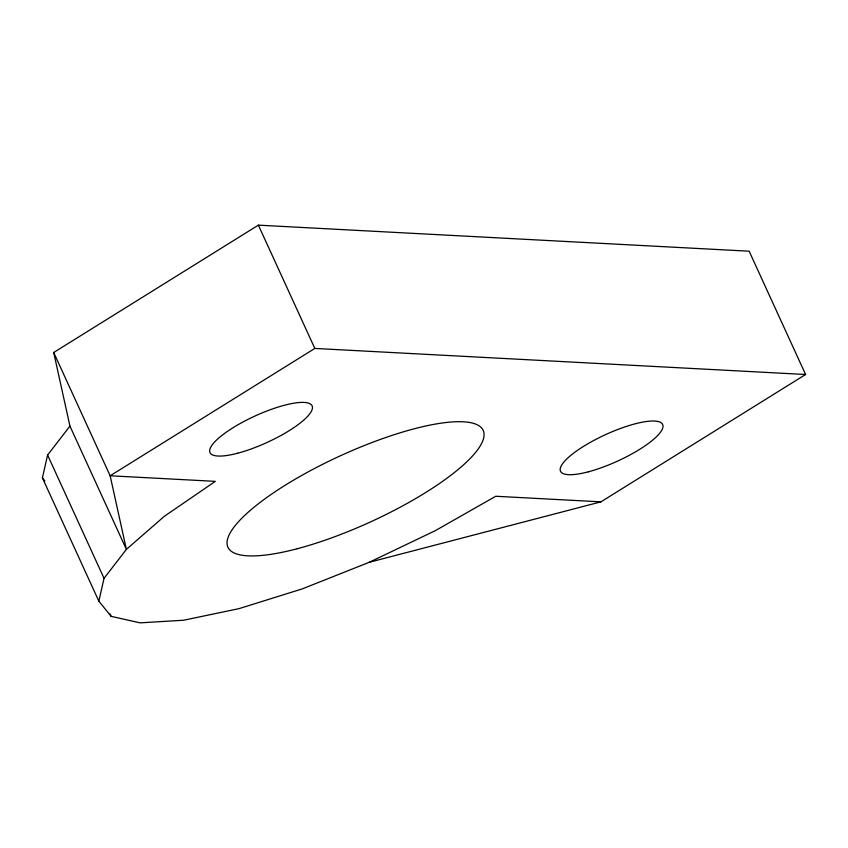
<?xml version="1.0" encoding="UTF-8"?>
<svg xmlns="http://www.w3.org/2000/svg" width="848" height="848" viewBox="0 0 848 848"><rect width="100%" height="100%" fill="white"/><g stroke="black" fill="none" stroke-linecap="round" stroke-linejoin="round"><path stroke-width="1.27" d="M42.4 477.89L47.594 455.047L69.939 426.099L53.7 352.492L258.375 225.144L749.155 251.209L805.6 374.498L600.925 501.846L369.251 562.288L302.344 588.862L239.072 608.62L183.73 620.217L140.09 622.856L111.141 616.358L98.845 601.179L42.4 477.89L44.859 480.922M98.845 601.179L104.039 578.325L126.384 549.387L164.332 516.305L215.318 481.357L110.155 475.781L53.7 352.492M805.6 374.498L314.82 348.433L110.155 475.781L126.384 549.387L69.939 426.099M369.251 562.288L435.225 530.7L495.762 496.26L600.925 501.846M258.375 225.144L314.82 348.433M47.594 455.047L104.039 578.325M110.049 613.973L111.141 616.358M588.311 471.817A56.148 14.533 -24.6 0 0 662.945 425.378A56.148 14.533 -24.6 0 0 583.562 446.355A56.148 14.533 -24.6 0 0 588.311 471.817M237.758 453.192A56.148 14.533 -24.6 0 0 312.393 406.754A56.148 14.533 -24.6 0 0 233.009 427.742A56.148 14.533 -24.6 0 0 237.758 453.192M297.298 548.72A140.376 36.337 -24.6 0 0 483.879 432.628A140.376 36.337 -24.6 0 0 285.426 485.088A140.376 36.337 -24.6 0 0 297.298 548.72"/></g></svg>
